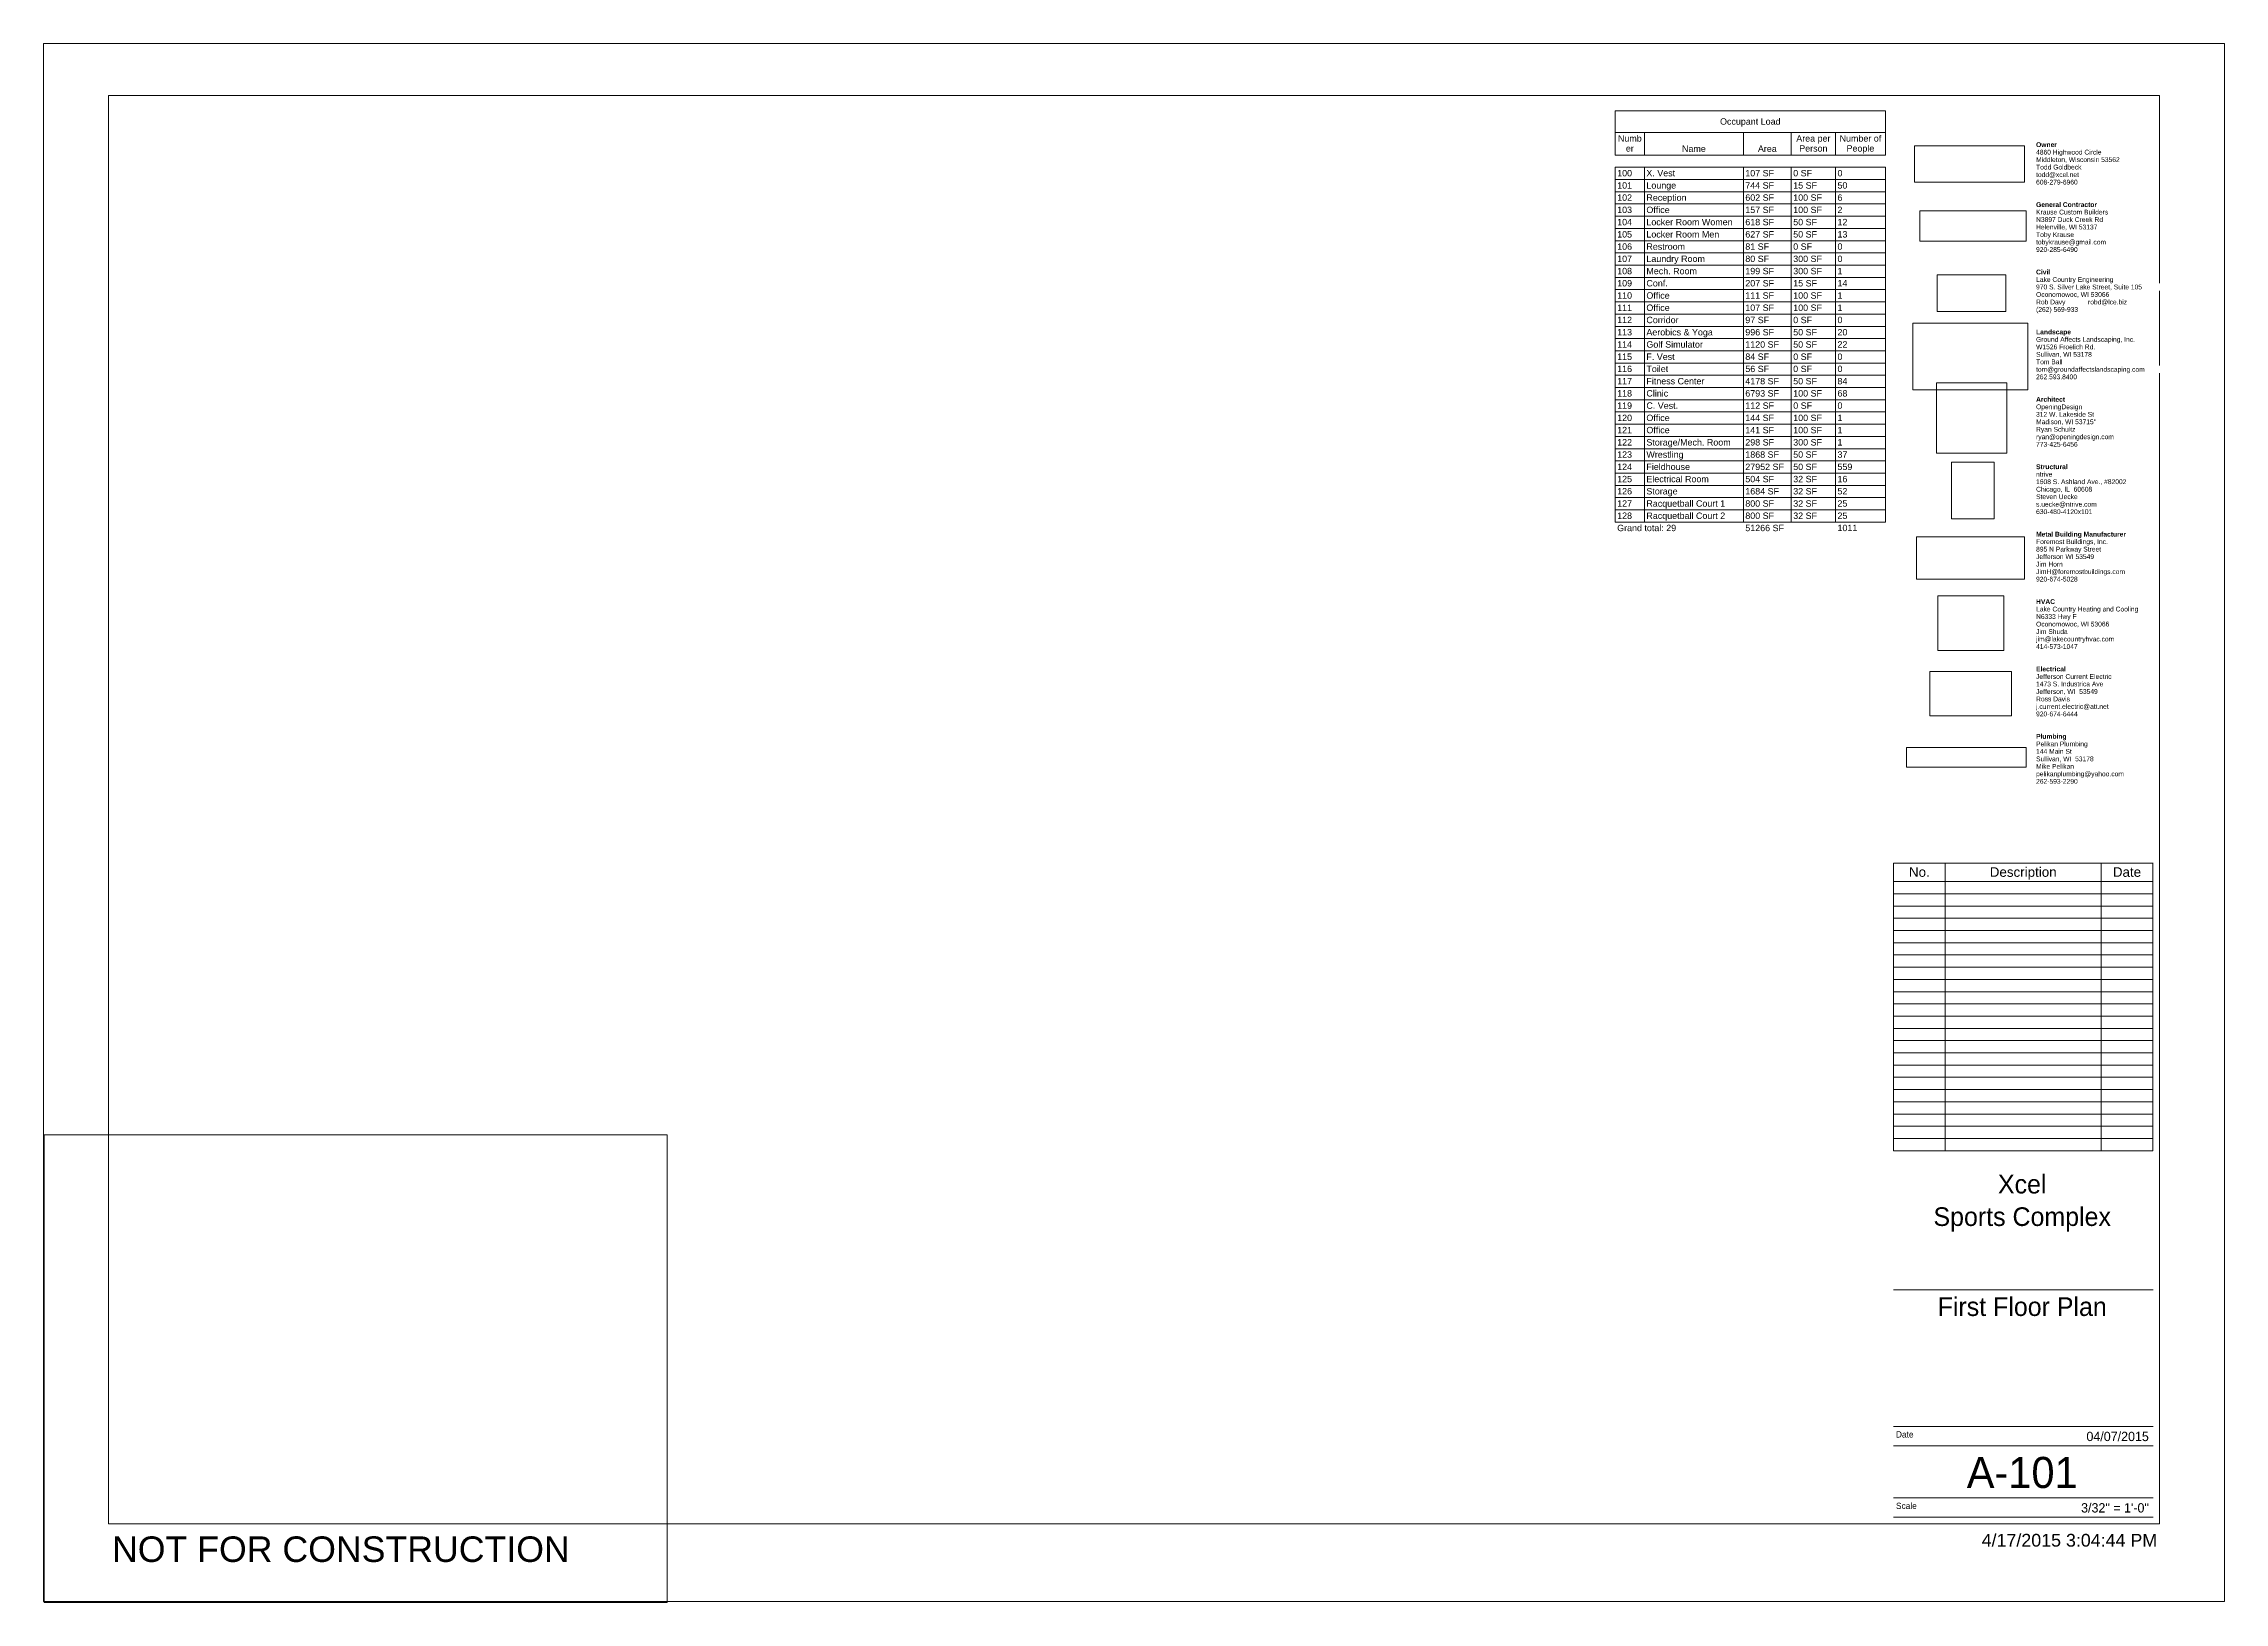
# Paper-space layout 'Layout1' of a CAD drawing. Header units: inches. Extents: x 0 to 42, y 0 to 30.
import ezdxf

# ---------------------------------------------------------------- set-up
doc = ezdxf.new("R2010")
doc.units = ezdxf.units.IN
doc.header["$MEASUREMENT"] = 0
for name, color, linetype, lineweight in [('A-DETL-THIN', 151, 'Continuous', 9), ('G-ANNO-SCHD', 231, 'Continuous', 9), ('G-ANNO-TTLB', 6, 'Continuous', 9), ('G-ANNO-TTLB-MEDM', 33, 'Continuous', 20), ('G-ANNO-TTLB-THIN', 151, 'Continuous', 9)]:
    doc.layers.add(name, color=color, linetype=linetype, lineweight=lineweight)
doc.styles.add('Arial_3', font='arial.ttf', dxfattribs={"height": 0.092206})
doc.styles.add('Arial_4', font='arial.ttf', dxfattribs={"height": 0.491766})
doc.styles.add('Arial_5', font='arial.ttf', dxfattribs={"height": 0.245883})
doc.styles.add('Arial_6', font='arial.ttf', dxfattribs={"height": 0.184412})
doc.styles.add('Arial_7', font='arial.ttf', dxfattribs={"height": 0.122942})
doc.styles.add('Century Gothic', font='GOTHIC.TTF', dxfattribs={"height": 0.119759})
doc.styles.add('Century Gothic_1', font='GOTHIC.TTF', dxfattribs={"height": 0.179639})
doc.styles.add('Century Gothic_2', font='GOTHIC.TTF', dxfattribs={"height": 0.598797})
doc.styles.add('Century Gothic_3', font='GOTHIC.TTF', dxfattribs={"height": 0.359278})
picture_1 = doc.add_image_def('image1.jpg', size_in_pixel=(477, 79))
picture_2 = doc.add_image_def('image2.png', size_in_pixel=(259, 141))
picture_3 = doc.add_image_def('image3.jpg', size_in_pixel=(150, 124))
picture_4 = doc.add_image_def('image4.jpg', size_in_pixel=(309, 122))
picture_5 = doc.add_image_def('image5.png', size_in_pixel=(302, 400))
picture_6 = doc.add_image_def('image6.jpg', size_in_pixel=(95, 51))
picture_7 = doc.add_image_def('image7.png', size_in_pixel=(388, 225))
picture_8 = doc.add_image_def('image8.jpg', size_in_pixel=(232, 76))
picture_9 = doc.add_image_def('image9.jpg', size_in_pixel=(900, 259))
picture_10 = doc.add_image_def('image10.jpg', size_in_pixel=(939, 939))

# ---------------------------------------------------------------- blocks, each defined once
blk = doc.blocks.new('E1 30 x 42 Horizontal - E1 30x42 Horizontal-11829-First Floor Plan')
at = {"layer": 'G-ANNO-TTLB-MEDM'}
for p, q in [((1.24, 29.014), (1.24, 1.514)), ((40.74, 29.014), (1.24, 29.014)), ((40.74, 29.014), (40.74, 1.514)), ((40.615, 14.233), (35.615, 14.233)), ((35.615, 6.02), (40.615, 6.02)), ((1.24, 1.514), (40.74, 1.514)), ((40.615, 1.639), (35.615, 1.639))]:
    blk.add_line(p, q, dxfattribs=at)
at = {"layer": 'G-ANNO-TTLB-THIN'}
for p, q in [((-0.01, 30.014), (41.99, 30.014)), ((-0.01, 0.014), (-0.01, 30.014)), ((41.99, 0.014), (41.99, 30.014)), ((35.615, 3.389), (40.615, 3.389)), ((35.615, 3.014), (40.615, 3.014)), ((35.615, 2.014), (40.615, 2.014)), ((-0.01, 0.014), (41.99, 0.014))]:
    blk.add_line(p, q, dxfattribs=at)
at = {"layer": 'G-ANNO-TTLB', "char_height": 0.09221, "attachment_point": 1, "line_spacing_factor": 0.938532, "style": 'Arial_3', "bg_fill": 3, "box_fill_scale": 1.25, "bg_fill_color": 0, "bg_fill_transparency": 0}
for s, insert, width in [('\\fArial|b1|i0|c0|p34|;Civil', (38.363, 25.662), 0.28768), ('\\fArial|b1|i0|c0|p34|;Structural', (38.363, 21.912), 0.64856), ('\\fArial|b1|i0|c0|p34|;HVAC', (38.363, 19.316), 0.41876), ('\\fArial|b1|i0|c0|p34|;Electrical', (38.363, 18.018), 0.61622)]:
    blk.add_mtext(s, dxfattribs=dict(at, insert=insert, width=width))
at = {"layer": 'G-ANNO-TTLB', "insert": (1.307, 1.27), "char_height": 0.49177, "width": 10.47, "attachment_point": 1, "line_spacing_factor": 0.938532, "style": 'Arial_4'}
blk.add_mtext('NOT FOR CONSTRUCTION', dxfattribs=at)
at = {"layer": 'G-ANNO-TTLB'}
image = blk.add_image(picture_8, insert=(36.024, 27.349), size_in_units=(2.118, 0.694), dxfattribs=at)
image.dxf.flags = 7
image = blk.add_image(picture_9, insert=(36.126, 26.208), size_in_units=(2.048, 0.589), dxfattribs=at)
image.dxf.flags = 7
image = blk.add_image(picture_6, insert=(36.46, 24.855), size_in_units=(1.319, 0.708), dxfattribs=at)
image.dxf.flags = 7
image = blk.add_image(picture_7, insert=(35.988, 23.347), size_in_units=(2.218, 1.286), dxfattribs=at)
image.dxf.flags = 7
image = blk.add_image(picture_10, insert=(36.444, 22.127), size_in_units=(1.358, 1.358), dxfattribs=at)
image.dxf.flags = 7
image = blk.add_image(picture_5, insert=(36.733, 20.862), size_in_units=(0.825, 1.093), dxfattribs=at)
image.dxf.flags = 7
image = blk.add_image(picture_4, insert=(36.062, 19.699), size_in_units=(2.078, 0.821), dxfattribs=at)
image.dxf.flags = 7
image = blk.add_image(picture_3, insert=(36.474, 18.329), size_in_units=(1.268, 1.049), dxfattribs=at)
image.dxf.flags = 7
image = blk.add_image(picture_2, insert=(36.315, 17.069), size_in_units=(1.574, 0.857), dxfattribs=at)
image.dxf.flags = 7
image = blk.add_image(picture_1, insert=(35.866, 16.08), size_in_units=(2.303, 0.381), dxfattribs=at)
image.dxf.flags = 7
at = {"layer": 'G-ANNO-TTLB', "attachment_point": 1, "bg_fill": 3, "box_fill_scale": 1.25, "bg_fill_color": 0, "bg_fill_transparency": 0}
for s, insert, char_height, width, line_spacing_factor, style in [('\\fArial|b1|i0|c0|p34|;Owner', (38.363, 28.114), 0.09221, 0.44259, 0.938532, 'Arial_3'), ('\\fArial|b1|i0|c0|p34|;General Contractor', (38.363, 26.96), 0.09221, 1.28521, 0.938532, 'Arial_3'), ('Lake Country Engineering', (38.363, 25.518), 0.09221, 1.74142, 0.938532, 'Arial_3'), ('\\fArial|b1|i0|c0|p34|;Landscape', (38.363, 24.508), 0.09221, 0.73708, 0.938532, 'Arial_3'), ('\\fArial|b1|i0|c0|p34|;Architect', (38.363, 23.21), 0.09221, 0.59069, 0.938532, 'Arial_3'), ('ntrive', (38.363, 21.768), 0.0922, 0.37109, 0.938532, 'Arial_3'), ('\\fArial|b1|i0|c0|p34|;Metal Building Manufacturer', (38.363, 20.614), 0.09221, 1.8793, 0.938532, 'Arial_3'), ('Lake Country Heating and Cooling', (38.363, 19.172), 0.09221, 2.30317, 0.938532, 'Arial_3'), ('Jefferson Current Electric', (38.363, 17.874), 0.09221, 1.71418, 0.938532, 'Arial_3'), ('\\fArial|b1|i0|c0|p34|;Plumbing', (38.363, 16.72), 0.09221, 0.62814, 0.938532, 'Arial_3'), ('Date', (35.665, 3.294), 0.1198, 0.4725, 0.984117, 'Century Gothic'), ('Scale', (35.665, 1.919), 0.1198, 0.5265, 0.984117, 'Century Gothic')]:
    blk.add_mtext(s, dxfattribs=dict(at, insert=insert, char_height=char_height, width=width, line_spacing_factor=line_spacing_factor, style=style))
at = {"layer": 'G-ANNO-TTLB', "char_height": 0.09221, "attachment_point": 1, "line_spacing_factor": 0.938532, "style": 'Arial_3', "bg_fill": 3, "box_fill_scale": 1.25, "bg_fill_color": 0, "bg_fill_transparency": 0}
for s, insert, width in [('4860 Highwood Circle', (38.363, 27.97), 1.47416), ('Krause Custom Builders', (38.363, 26.816), 1.63077), ('970 S. Silver Lake Street, Suite 105', (38.363, 25.374), 2.39509), ('Ground Affects Landscaping, Inc.', (38.363, 24.364), 2.24019), ('OpeningDesign', (38.363, 23.066), 1.03838), ('1608 S. Ashland Ave., #82002', (38.363, 21.624), 2.03762), ('Foremost Buildings, Inc.', (38.363, 20.47), 1.62396), ('N6333 Hwy F', (38.363, 19.028), 0.90901), ('1473 S. Industrica Ave', (38.363, 17.73), 1.52183), ('Pelikan Plumbing', (38.363, 16.576), 1.16605)]:
    blk.add_mtext(s, dxfattribs=dict(at, insert=insert, width=width))
for s, insert, width in [('Middleton, Wisconsin 53562', (38.363, 27.826), 1.89633), ('N3897 Duck Creek Rd', (38.363, 26.672), 1.51161), ('Oconomowoc, WI 53066', (38.363, 25.23), 1.65971), ('W1526 Froelich Rd.', (38.363, 24.22), 1.34309), ('312 W. Lakeside St', (38.363, 22.922), 1.31926), ('Chicago, IL  60608', (38.363, 21.48), 1.26649), ('895 N Parkway Street', (38.363, 20.326), 1.46565), ('Oconomowoc, WI 53066', (38.363, 18.883), 1.65971), ('Jefferson, WI  53549', (38.363, 17.585), 1.40778), ('144 Main St', (38.363, 16.432), 0.80347)]:
    blk.add_mtext(s, dxfattribs=dict(at, insert=insert, width=width))
at = {"layer": 'G-ANNO-TTLB', "attachment_point": 1, "line_spacing_factor": 0.938532, "style": 'Arial_3', "bg_fill": 3, "box_fill_scale": 1.25, "bg_fill_color": 0, "bg_fill_transparency": 0}
for s, insert, char_height, width in [('Todd Goldbeck', (38.363, 27.682), 0.09221, 1.02306), ('Helenville, WI 53137', (38.363, 26.528), 0.09221, 1.39416), ('Rob Davy', (38.363, 25.085), 0.0922, 0.66048), ('robd@lce.biz', (39.363, 25.085), 0.09221, 0.88178), ('Sullivan, WI 53178', (38.363, 24.076), 0.09221, 1.26819), ('Madison, WI 53715"', (38.363, 22.778), 0.09221, 1.36181), ('Steven Uecke', (38.363, 21.335), 0.09221, 0.94135), ('Jefferson WI 53549', (38.363, 20.182), 0.09221, 1.32266), ('Jim Shuda', (38.363, 18.739), 0.0922, 0.71325), ('Ross Davis', (38.363, 17.441), 0.0922, 0.76772), ('Sullivan, WI  53178', (38.363, 16.287), 0.09221, 1.31075)]:
    blk.add_mtext(s, dxfattribs=dict(at, insert=insert, char_height=char_height, width=width))
for s, insert, char_height, width in [('todd@xcel.net', (38.363, 27.537), 0.09221, 0.96859), ('Toby Krause', (38.363, 26.383), 0.09221, 0.85284), ('(262) 569-933', (38.363, 24.941), 0.09221, 0.94646), ('Tom Ball', (38.363, 23.932), 0.0922, 0.59579), ('Ryan Schultz', (38.363, 22.633), 0.09221, 0.88518), ('s.uecke@ntrive.com', (38.363, 21.191), 0.09221, 1.37543), ('Jim Horn', (38.363, 20.037), 0.0922, 0.60601), ('jim@lakecountryhvac.com', (38.363, 18.595), 0.09221, 1.76695), ('j.current.electric@att.net', (38.363, 17.297), 0.09221, 1.64609), ('Mike Pelikan', (38.363, 16.143), 0.09221, 0.85624)]:
    blk.add_mtext(s, dxfattribs=dict(at, insert=insert, char_height=char_height, width=width))
at = {"layer": 'G-ANNO-TTLB', "char_height": 0.09221, "attachment_point": 1, "line_spacing_factor": 0.938532, "style": 'Arial_3', "bg_fill": 3, "box_fill_scale": 1.25, "bg_fill_color": 0, "bg_fill_transparency": 0}
for s, insert, width in [('608-279-6960', (38.363, 27.393), 0.93625), ('tobykrause@gmail.com', (38.363, 26.239), 1.57971), ('tom@groundaffectslandscaping.com', (38.363, 23.787), 2.45808), ('ryan@openingdesign.com', (38.363, 22.489), 1.75163), ('630-480-4120x101', (38.363, 21.047), 1.26308), ('JimH@foremostbuildings.com', (38.363, 19.893), 2.01378), ('414-573-1047', (38.363, 18.451), 0.93625), ('920-674-6444', (38.363, 17.153), 0.93625), ('pelikanplumbing@yahoo.com', (38.363, 15.999), 1.97804)]:
    blk.add_mtext(s, dxfattribs=dict(at, insert=insert, width=width))
for s, insert, width in [('920-285-6490', (38.363, 26.095), 0.93625), ('262.593.8400', (38.363, 23.643), 0.91923), ('773-425-6456', (38.363, 22.345), 0.93625), ('920-674-5028', (38.363, 19.749), 0.93625), ('262-593-2290', (38.363, 15.855), 0.93625)]:
    blk.add_mtext(s, dxfattribs=dict(at, insert=insert, width=width))

psp = doc.layouts.get("Layout1")

# ---------------------------------------------------------------- viewports
at = {"layer": '0'}
psp.add_viewport(center=(6, 4.5), size=(12, 9), view_center_point=(6, 4.5), view_height=12, dxfattribs=at)

# ---------------------------------------------------------------- next in the draw order: block references
at = {"layer": 'G-ANNO-TTLB'}
psp.add_blockref('E1 30 x 42 Horizontal - E1 30x42 Horizontal-11829-First Floor Plan', (0, 0), dxfattribs=at)

# ---------------------------------------------------------------- next in the draw order: linework, layer by layer
at = {"layer": 'A-DETL-THIN'}
for p, q in [((30.258, 28.718), (30.258, 28.302)), ((35.46, 28.718), (30.258, 28.718)), ((35.46, 28.302), (35.46, 28.718)), ((30.258, 28.302), (30.258, 27.868)), ((30.258, 28.302), (35.46, 28.302)), ((30.82, 28.302), (30.82, 27.868)), ((32.725, 28.302), (32.725, 27.868)), ((33.649, 28.302), (33.649, 27.868)), ((34.5, 28.302), (34.5, 27.868)), ((35.46, 28.302), (35.46, 27.868)), ((30.82, 27.868), (30.258, 27.868)), ((32.725, 27.868), (30.82, 27.868)), ((33.649, 27.868), (32.725, 27.868)), ((34.5, 27.868), (33.649, 27.868)), ((35.46, 27.868), (34.5, 27.868)), ((30.82, 27.632), (30.258, 27.632)), ((30.258, 27.632), (30.258, 27.397)), ((30.82, 27.397), (30.258, 27.397)), ((30.258, 27.397), (30.258, 27.161)), ((32.725, 27.632), (30.82, 27.632)), ((30.82, 27.632), (30.82, 27.397)), ((32.725, 27.397), (30.82, 27.397)), ((30.82, 27.397), (30.82, 27.161)), ((33.649, 27.632), (32.725, 27.632)), ((32.725, 27.632), (32.725, 27.397)), ((33.649, 27.397), (32.725, 27.397)), ((32.725, 27.397), (32.725, 27.161)), ((34.5, 27.632), (33.649, 27.632)), ((33.649, 27.632), (33.649, 27.397)), ((34.5, 27.397), (33.649, 27.397)), ((33.649, 27.397), (33.649, 27.161)), ((35.46, 27.632), (34.5, 27.632)), ((34.5, 27.632), (34.5, 27.397)), ((35.46, 27.397), (34.5, 27.397)), ((34.5, 27.397), (34.5, 27.161)), ((35.46, 27.632), (35.46, 27.397)), ((35.46, 27.397), (35.46, 27.161)), ((30.82, 27.161), (30.258, 27.161)), ((30.258, 27.161), (30.258, 26.926)), ((30.82, 26.926), (30.258, 26.926)), ((30.258, 26.926), (30.258, 26.69)), ((32.725, 27.161), (30.82, 27.161)), ((30.82, 27.161), (30.82, 26.926)), ((32.725, 26.926), (30.82, 26.926)), ((30.82, 26.926), (30.82, 26.69)), ((33.649, 27.161), (32.725, 27.161)), ((32.725, 27.161), (32.725, 26.926)), ((33.649, 26.926), (32.725, 26.926)), ((32.725, 26.926), (32.725, 26.69)), ((34.5, 27.161), (33.649, 27.161)), ((33.649, 27.161), (33.649, 26.926)), ((34.5, 26.926), (33.649, 26.926)), ((33.649, 26.926), (33.649, 26.69)), ((35.46, 27.161), (34.5, 27.161)), ((34.5, 27.161), (34.5, 26.926)), ((35.46, 26.926), (34.5, 26.926)), ((34.5, 26.926), (34.5, 26.69)), ((35.46, 27.161), (35.46, 26.926)), ((35.46, 26.926), (35.46, 26.69)), ((30.82, 26.69), (30.258, 26.69)), ((30.258, 26.69), (30.258, 26.455)), ((32.725, 26.69), (30.82, 26.69)), ((30.82, 26.69), (30.82, 26.455)), ((33.649, 26.69), (32.725, 26.69)), ((32.725, 26.69), (32.725, 26.455)), ((34.5, 26.69), (33.649, 26.69)), ((33.649, 26.69), (33.649, 26.455)), ((35.46, 26.69), (34.5, 26.69)), ((34.5, 26.69), (34.5, 26.455)), ((35.46, 26.69), (35.46, 26.455)), ((30.82, 26.455), (30.258, 26.455)), ((30.258, 26.455), (30.258, 26.219)), ((30.82, 26.219), (30.258, 26.219)), ((30.258, 26.219), (30.258, 25.983)), ((32.725, 26.455), (30.82, 26.455)), ((30.82, 26.455), (30.82, 26.219)), ((32.725, 26.219), (30.82, 26.219)), ((30.82, 26.219), (30.82, 25.983)), ((33.649, 26.455), (32.725, 26.455)), ((32.725, 26.455), (32.725, 26.219)), ((33.649, 26.219), (32.725, 26.219)), ((32.725, 26.219), (32.725, 25.983)), ((34.5, 26.455), (33.649, 26.455)), ((33.649, 26.455), (33.649, 26.219)), ((34.5, 26.219), (33.649, 26.219)), ((33.649, 26.219), (33.649, 25.983)), ((35.46, 26.455), (34.5, 26.455)), ((34.5, 26.455), (34.5, 26.219)), ((35.46, 26.219), (34.5, 26.219)), ((34.5, 26.219), (34.5, 25.983)), ((35.46, 26.455), (35.46, 26.219)), ((35.46, 26.219), (35.46, 25.983)), ((30.82, 25.983), (30.258, 25.983)), ((30.258, 25.983), (30.258, 25.748)), ((30.82, 25.748), (30.258, 25.748)), ((30.258, 25.748), (30.258, 25.512)), ((32.725, 25.983), (30.82, 25.983)), ((30.82, 25.983), (30.82, 25.748)), ((32.725, 25.748), (30.82, 25.748)), ((30.82, 25.748), (30.82, 25.512)), ((33.649, 25.983), (32.725, 25.983)), ((32.725, 25.983), (32.725, 25.748)), ((33.649, 25.748), (32.725, 25.748)), ((32.725, 25.748), (32.725, 25.512)), ((34.5, 25.983), (33.649, 25.983)), ((33.649, 25.983), (33.649, 25.748)), ((34.5, 25.748), (33.649, 25.748)), ((33.649, 25.748), (33.649, 25.512)), ((35.46, 25.983), (34.5, 25.983)), ((34.5, 25.983), (34.5, 25.748)), ((35.46, 25.748), (34.5, 25.748)), ((34.5, 25.748), (34.5, 25.512)), ((35.46, 25.983), (35.46, 25.748)), ((35.46, 25.748), (35.46, 25.512)), ((30.82, 25.512), (30.258, 25.512)), ((30.258, 25.512), (30.258, 25.277)), ((30.82, 25.277), (30.258, 25.277)), ((30.258, 25.277), (30.258, 25.041)), ((32.725, 25.512), (30.82, 25.512)), ((30.82, 25.512), (30.82, 25.277)), ((32.725, 25.277), (30.82, 25.277)), ((30.82, 25.277), (30.82, 25.041)), ((33.649, 25.512), (32.725, 25.512)), ((32.725, 25.512), (32.725, 25.277)), ((33.649, 25.277), (32.725, 25.277)), ((32.725, 25.277), (32.725, 25.041)), ((34.5, 25.512), (33.649, 25.512)), ((33.649, 25.512), (33.649, 25.277)), ((34.5, 25.277), (33.649, 25.277)), ((33.649, 25.277), (33.649, 25.041)), ((35.46, 25.512), (34.5, 25.512)), ((34.5, 25.512), (34.5, 25.277)), ((35.46, 25.277), (34.5, 25.277)), ((34.5, 25.277), (34.5, 25.041)), ((35.46, 25.512), (35.46, 25.277)), ((35.46, 25.277), (35.46, 25.041)), ((30.82, 25.041), (30.258, 25.041)), ((30.258, 25.041), (30.258, 24.806)), ((30.82, 24.806), (30.258, 24.806)), ((30.258, 24.806), (30.258, 24.57)), ((32.725, 25.041), (30.82, 25.041)), ((30.82, 25.041), (30.82, 24.806)), ((32.725, 24.806), (30.82, 24.806)), ((30.82, 24.806), (30.82, 24.57)), ((33.649, 25.041), (32.725, 25.041)), ((32.725, 25.041), (32.725, 24.806)), ((33.649, 24.806), (32.725, 24.806)), ((32.725, 24.806), (32.725, 24.57)), ((34.5, 25.041), (33.649, 25.041)), ((33.649, 25.041), (33.649, 24.806)), ((34.5, 24.806), (33.649, 24.806)), ((33.649, 24.806), (33.649, 24.57)), ((35.46, 25.041), (34.5, 25.041)), ((34.5, 25.041), (34.5, 24.806)), ((35.46, 24.806), (34.5, 24.806)), ((34.5, 24.806), (34.5, 24.57)), ((35.46, 25.041), (35.46, 24.806)), ((35.46, 24.806), (35.46, 24.57)), ((30.82, 24.57), (30.258, 24.57)), ((30.258, 24.57), (30.258, 24.334)), ((32.725, 24.57), (30.82, 24.57)), ((30.82, 24.57), (30.82, 24.334)), ((33.649, 24.57), (32.725, 24.57)), ((32.725, 24.57), (32.725, 24.334)), ((34.5, 24.57), (33.649, 24.57)), ((33.649, 24.57), (33.649, 24.334)), ((35.46, 24.57), (34.5, 24.57)), ((34.5, 24.57), (34.5, 24.334)), ((35.46, 24.57), (35.46, 24.334)), ((30.82, 24.334), (30.258, 24.334)), ((30.258, 24.334), (30.258, 24.099)), ((30.82, 24.099), (30.258, 24.099)), ((30.258, 24.099), (30.258, 23.863)), ((32.725, 24.334), (30.82, 24.334)), ((30.82, 24.334), (30.82, 24.099)), ((32.725, 24.099), (30.82, 24.099)), ((30.82, 24.099), (30.82, 23.863)), ((33.649, 24.334), (32.725, 24.334)), ((32.725, 24.334), (32.725, 24.099)), ((33.649, 24.099), (32.725, 24.099)), ((32.725, 24.099), (32.725, 23.863)), ((34.5, 24.334), (33.649, 24.334)), ((33.649, 24.334), (33.649, 24.099)), ((34.5, 24.099), (33.649, 24.099)), ((33.649, 24.099), (33.649, 23.863)), ((35.46, 24.334), (34.5, 24.334)), ((34.5, 24.334), (34.5, 24.099)), ((35.46, 24.099), (34.5, 24.099)), ((34.5, 24.099), (34.5, 23.863)), ((35.46, 24.334), (35.46, 24.099)), ((35.46, 24.099), (35.46, 23.863)), ((30.82, 23.863), (30.258, 23.863)), ((30.258, 23.863), (30.258, 23.628)), ((30.82, 23.628), (30.258, 23.628)), ((30.258, 23.628), (30.258, 23.392)), ((32.725, 23.863), (30.82, 23.863)), ((30.82, 23.863), (30.82, 23.628)), ((32.725, 23.628), (30.82, 23.628)), ((30.82, 23.628), (30.82, 23.392)), ((33.649, 23.863), (32.725, 23.863)), ((32.725, 23.863), (32.725, 23.628)), ((33.649, 23.628), (32.725, 23.628)), ((32.725, 23.628), (32.725, 23.392)), ((34.5, 23.863), (33.649, 23.863)), ((33.649, 23.863), (33.649, 23.628)), ((34.5, 23.628), (33.649, 23.628)), ((33.649, 23.628), (33.649, 23.392)), ((35.46, 23.863), (34.5, 23.863)), ((34.5, 23.863), (34.5, 23.628)), ((35.46, 23.628), (34.5, 23.628)), ((34.5, 23.628), (34.5, 23.392)), ((35.46, 23.863), (35.46, 23.628)), ((35.46, 23.628), (35.46, 23.392)), ((30.82, 23.392), (30.258, 23.392)), ((30.258, 23.392), (30.258, 23.157)), ((30.82, 23.157), (30.258, 23.157)), ((30.258, 23.157), (30.258, 22.921)), ((32.725, 23.392), (30.82, 23.392)), ((30.82, 23.392), (30.82, 23.157)), ((32.725, 23.157), (30.82, 23.157)), ((30.82, 23.157), (30.82, 22.921)), ((33.649, 23.392), (32.725, 23.392)), ((32.725, 23.392), (32.725, 23.157)), ((33.649, 23.157), (32.725, 23.157)), ((32.725, 23.157), (32.725, 22.921)), ((34.5, 23.392), (33.649, 23.392)), ((33.649, 23.392), (33.649, 23.157)), ((34.5, 23.157), (33.649, 23.157)), ((33.649, 23.157), (33.649, 22.921)), ((35.46, 23.392), (34.5, 23.392)), ((34.5, 23.392), (34.5, 23.157)), ((35.46, 23.157), (34.5, 23.157)), ((34.5, 23.157), (34.5, 22.921)), ((35.46, 23.392), (35.46, 23.157)), ((35.46, 23.157), (35.46, 22.921)), ((30.82, 22.921), (30.258, 22.921)), ((30.258, 22.921), (30.258, 22.685)), ((30.82, 22.685), (30.258, 22.685)), ((30.258, 22.685), (30.258, 22.45)), ((32.725, 22.921), (30.82, 22.921)), ((30.82, 22.921), (30.82, 22.685)), ((32.725, 22.685), (30.82, 22.685)), ((30.82, 22.685), (30.82, 22.45)), ((33.649, 22.921), (32.725, 22.921)), ((32.725, 22.921), (32.725, 22.685)), ((33.649, 22.685), (32.725, 22.685)), ((32.725, 22.685), (32.725, 22.45)), ((34.5, 22.921), (33.649, 22.921)), ((33.649, 22.921), (33.649, 22.685)), ((34.5, 22.685), (33.649, 22.685)), ((33.649, 22.685), (33.649, 22.45)), ((35.46, 22.921), (34.5, 22.921)), ((34.5, 22.921), (34.5, 22.685)), ((35.46, 22.685), (34.5, 22.685)), ((34.5, 22.685), (34.5, 22.45)), ((35.46, 22.921), (35.46, 22.685)), ((35.46, 22.685), (35.46, 22.45)), ((30.82, 22.45), (30.258, 22.45)), ((30.258, 22.45), (30.258, 22.214)), ((32.725, 22.45), (30.82, 22.45)), ((30.82, 22.45), (30.82, 22.214)), ((33.649, 22.45), (32.725, 22.45)), ((32.725, 22.45), (32.725, 22.214)), ((34.5, 22.45), (33.649, 22.45)), ((33.649, 22.45), (33.649, 22.214)), ((35.46, 22.45), (34.5, 22.45)), ((34.5, 22.45), (34.5, 22.214)), ((35.46, 22.45), (35.46, 22.214)), ((30.82, 22.214), (30.258, 22.214)), ((30.258, 22.214), (30.258, 21.979)), ((30.82, 21.979), (30.258, 21.979)), ((30.258, 21.979), (30.258, 21.743)), ((32.725, 22.214), (30.82, 22.214)), ((30.82, 22.214), (30.82, 21.979)), ((32.725, 21.979), (30.82, 21.979)), ((30.82, 21.979), (30.82, 21.743)), ((33.649, 22.214), (32.725, 22.214)), ((32.725, 22.214), (32.725, 21.979)), ((33.649, 21.979), (32.725, 21.979)), ((32.725, 21.979), (32.725, 21.743)), ((34.5, 22.214), (33.649, 22.214)), ((33.649, 22.214), (33.649, 21.979)), ((34.5, 21.979), (33.649, 21.979)), ((33.649, 21.979), (33.649, 21.743)), ((35.46, 22.214), (34.5, 22.214)), ((34.5, 22.214), (34.5, 21.979)), ((35.46, 21.979), (34.5, 21.979)), ((34.5, 21.979), (34.5, 21.743)), ((35.46, 22.214), (35.46, 21.979)), ((35.46, 21.979), (35.46, 21.743)), ((30.82, 21.743), (30.258, 21.743)), ((30.258, 21.743), (30.258, 21.507)), ((30.82, 21.507), (30.258, 21.507)), ((30.258, 21.507), (30.258, 21.272)), ((32.725, 21.743), (30.82, 21.743)), ((30.82, 21.743), (30.82, 21.507)), ((32.725, 21.507), (30.82, 21.507)), ((30.82, 21.507), (30.82, 21.272)), ((33.649, 21.743), (32.725, 21.743)), ((32.725, 21.743), (32.725, 21.507)), ((33.649, 21.507), (32.725, 21.507)), ((32.725, 21.507), (32.725, 21.272)), ((34.5, 21.743), (33.649, 21.743)), ((33.649, 21.743), (33.649, 21.507)), ((34.5, 21.507), (33.649, 21.507)), ((33.649, 21.507), (33.649, 21.272)), ((35.46, 21.743), (34.5, 21.743)), ((34.5, 21.743), (34.5, 21.507)), ((35.46, 21.507), (34.5, 21.507)), ((34.5, 21.507), (34.5, 21.272)), ((35.46, 21.743), (35.46, 21.507)), ((35.46, 21.507), (35.46, 21.272)), ((30.82, 21.272), (30.258, 21.272)), ((30.258, 21.272), (30.258, 21.036)), ((30.82, 21.036), (30.258, 21.036)), ((30.258, 21.036), (30.258, 20.801)), ((32.725, 21.272), (30.82, 21.272)), ((30.82, 21.272), (30.82, 21.036)), ((32.725, 21.036), (30.82, 21.036)), ((30.82, 21.036), (30.82, 20.801)), ((33.649, 21.272), (32.725, 21.272)), ((32.725, 21.272), (32.725, 21.036)), ((33.649, 21.036), (32.725, 21.036)), ((32.725, 21.036), (32.725, 20.801)), ((34.5, 21.272), (33.649, 21.272)), ((33.649, 21.272), (33.649, 21.036)), ((34.5, 21.036), (33.649, 21.036)), ((33.649, 21.036), (33.649, 20.801)), ((35.46, 21.272), (34.5, 21.272)), ((34.5, 21.272), (34.5, 21.036)), ((35.46, 21.036), (34.5, 21.036)), ((34.5, 21.036), (34.5, 20.801)), ((35.46, 21.272), (35.46, 21.036)), ((35.46, 21.036), (35.46, 20.801)), ((30.82, 20.801), (30.258, 20.801)), ((32.725, 20.801), (30.82, 20.801)), ((33.649, 20.801), (32.725, 20.801)), ((34.5, 20.801), (33.649, 20.801)), ((35.46, 20.801), (34.5, 20.801)), ((36.615, 14.233), (35.615, 14.233)), ((35.615, 14.233), (35.615, 13.879)), ((40.614, 13.879), (35.615, 13.879)), ((35.615, 13.879), (35.615, 8.697)), ((39.615, 14.233), (36.615, 14.233)), ((36.615, 14.233), (36.615, 13.879)), ((36.615, 13.879), (36.615, 8.697)), ((40.614, 14.233), (39.615, 14.233)), ((39.615, 14.233), (39.615, 13.879)), ((39.615, 13.879), (39.615, 8.697)), ((40.614, 14.233), (40.614, 13.879)), ((40.614, 13.879), (40.614, 8.697)), ((40.614, 13.644), (35.615, 13.644)), ((40.614, 13.408), (35.615, 13.408)), ((40.614, 13.173), (35.615, 13.173)), ((40.614, 12.937), (35.615, 12.937)), ((40.614, 12.702), (35.615, 12.702)), ((40.614, 12.466), (35.615, 12.466)), ((40.614, 12.23), (35.615, 12.23)), ((40.614, 11.995), (35.615, 11.995)), ((40.614, 11.759), (35.615, 11.759)), ((40.614, 11.524), (35.615, 11.524)), ((40.614, 11.288), (35.615, 11.288)), ((40.614, 11.052), (35.615, 11.052)), ((40.614, 10.817), (35.615, 10.817)), ((40.614, 10.581), (35.615, 10.581)), ((40.614, 10.346), (35.615, 10.346)), ((40.614, 10.11), (35.615, 10.11)), ((40.614, 9.875), (35.615, 9.875)), ((40.614, 9.639), (35.615, 9.639)), ((40.614, 9.403), (35.615, 9.403)), ((40.614, 9.168), (35.615, 9.168)), ((40.614, 8.932), (35.615, 8.932)), ((40.614, 8.697), (35.615, 8.697))]:
    psp.add_line(p, q, dxfattribs=at)

# ---------------------------------------------------------------- next in the draw order: texts
at = {"layer": 'G-ANNO-SCHD', "line_spacing_factor": 0.938532}
for s, insert, char_height, width, attachment_point, style in [('Occupant Load', (32.859, 28.576), 0.12294, 1.389, 2, 'Arial_7'), ('Numb\\Per', (30.539, 28.25), 0.1229, 0.5445, 2, 'Arial_7'), ('Area per\\PPerson', (34.074, 28.25), 0.1229, 0.7845, 2, 'Arial_7'), ('Number of\\PPeople', (34.98, 28.25), 0.1229, 0.954, 2, 'Arial_7'), ('Name', (31.773, 28.052), 0.1229, 0.5445, 2, 'Arial_7'), ('Area', (33.187, 28.052), 0.1229, 0.432, 2, 'Arial_7'), ('100', (30.295, 27.581), 0.1229, 0.342, 1, 'Arial_7'), ('101', (30.295, 27.345), 0.1229, 0.342, 1, 'Arial_7'), ('X. Vest', (30.858, 27.581), 0.1229, 0.66, 1, 'Arial_7'), ('Lounge', (30.858, 27.345), 0.1229, 0.684, 1, 'Arial_7'), ('744 SF', (32.763, 27.345), 0.1229, 0.66, 1, 'Arial_7'), ('107 SF', (32.763, 27.581), 0.1229, 0.66, 1, 'Arial_7'), ('0 SF', (33.686, 27.581), 0.1229, 0.432, 1, 'Arial_7'), ('15 SF', (33.686, 27.345), 0.1229, 0.546, 1, 'Arial_7'), ('0', (34.538, 27.581), 0.123, 0.114, 1, 'Arial_7'), ('50', (34.538, 27.345), 0.1229, 0.228, 1, 'Arial_7'), ('102', (30.295, 27.11), 0.1229, 0.342, 1, 'Arial_7'), ('Office', (30.858, 26.874), 0.1229, 0.534, 1, 'Arial_7'), ('Reception', (30.858, 27.11), 0.1229, 0.921, 1, 'Arial_7'), ('602 SF', (32.763, 27.11), 0.1229, 0.66, 1, 'Arial_7'), ('100 SF', (33.686, 27.11), 0.1229, 0.66, 1, 'Arial_7'), ('6', (34.538, 27.11), 0.123, 0.114, 1, 'Arial_7'), ('103', (30.295, 26.874), 0.1229, 0.342, 1, 'Arial_7'), ('104', (30.295, 26.639), 0.1229, 0.342, 1, 'Arial_7'), ('Locker Room Women', (30.858, 26.639), 0.12294, 1.9755, 1, 'Arial_7'), ('618 SF', (32.763, 26.639), 0.1229, 0.66, 1, 'Arial_7'), ('157 SF', (32.763, 26.874), 0.1229, 0.66, 1, 'Arial_7'), ('50 SF', (33.686, 26.639), 0.1229, 0.546, 1, 'Arial_7'), ('100 SF', (33.686, 26.874), 0.1229, 0.66, 1, 'Arial_7'), ('2', (34.538, 26.874), 0.123, 0.114, 1, 'Arial_7'), ('12', (34.538, 26.639), 0.1229, 0.228, 1, 'Arial_7'), ('105', (30.295, 26.403), 0.1229, 0.342, 1, 'Arial_7'), ('106', (30.295, 26.167), 0.1229, 0.342, 1, 'Arial_7'), ('Locker Room Men', (30.858, 26.403), 0.12294, 1.6695, 1, 'Arial_7'), ('Restroom', (30.858, 26.167), 0.1229, 0.885, 1, 'Arial_7'), ('81 SF', (32.763, 26.167), 0.1229, 0.546, 1, 'Arial_7'), ('627 SF', (32.763, 26.403), 0.1229, 0.66, 1, 'Arial_7'), ('50 SF', (33.686, 26.403), 0.1229, 0.546, 1, 'Arial_7'), ('0 SF', (33.686, 26.167), 0.1229, 0.432, 1, 'Arial_7'), ('0', (34.538, 26.167), 0.123, 0.114, 1, 'Arial_7'), ('13', (34.538, 26.403), 0.1229, 0.228, 1, 'Arial_7'), ('107', (30.295, 25.932), 0.1229, 0.342, 1, 'Arial_7'), ('108', (30.295, 25.696), 0.1229, 0.342, 1, 'Arial_7'), ('Laundry Room', (30.858, 25.932), 0.12294, 1.3365, 1, 'Arial_7'), ('Mech. Room', (30.858, 25.696), 0.1229, 1.158, 1, 'Arial_7'), ('80 SF', (32.763, 25.932), 0.1229, 0.546, 1, 'Arial_7'), ('199 SF', (32.763, 25.696), 0.1229, 0.66, 1, 'Arial_7'), ('300 SF', (33.686, 25.932), 0.1229, 0.66, 1, 'Arial_7'), ('300 SF', (33.686, 25.696), 0.1229, 0.66, 1, 'Arial_7'), ('0', (34.538, 25.932), 0.123, 0.114, 1, 'Arial_7'), ('1', (34.538, 25.696), 0.123, 0.114, 1, 'Arial_7'), ('109', (30.295, 25.461), 0.1229, 0.342, 1, 'Arial_7'), ('110', (30.295, 25.225), 0.1229, 0.342, 1, 'Arial_7'), ('Conf.', (30.858, 25.461), 0.1229, 0.489, 1, 'Arial_7'), ('Office', (30.858, 25.225), 0.1229, 0.534, 1, 'Arial_7'), ('207 SF', (32.763, 25.461), 0.1229, 0.66, 1, 'Arial_7'), ('111 SF', (32.763, 25.225), 0.1229, 0.66, 1, 'Arial_7'), ('15 SF', (33.686, 25.461), 0.1229, 0.546, 1, 'Arial_7'), ('100 SF', (33.686, 25.225), 0.1229, 0.66, 1, 'Arial_7'), ('14', (34.538, 25.461), 0.1229, 0.228, 1, 'Arial_7'), ('1', (34.538, 25.225), 0.123, 0.114, 1, 'Arial_7'), ('111', (30.295, 24.99), 0.1229, 0.342, 1, 'Arial_7'), ('Office', (30.858, 24.99), 0.1229, 0.534, 1, 'Arial_7'), ('107 SF', (32.763, 24.99), 0.1229, 0.66, 1, 'Arial_7'), ('100 SF', (33.686, 24.99), 0.1229, 0.66, 1, 'Arial_7'), ('1', (34.538, 24.99), 0.123, 0.114, 1, 'Arial_7'), ('112', (30.295, 24.754), 0.1229, 0.342, 1, 'Arial_7'), ('113', (30.295, 24.518), 0.1229, 0.342, 1, 'Arial_7'), ('Aerobics & Yoga', (30.858, 24.518), 0.12294, 1.521, 1, 'Arial_7'), ('Corridor', (30.858, 24.754), 0.1229, 0.7365, 1, 'Arial_7'), ('97 SF', (32.763, 24.754), 0.1229, 0.546, 1, 'Arial_7'), ('996 SF', (32.763, 24.518), 0.1229, 0.66, 1, 'Arial_7'), ('0 SF', (33.686, 24.754), 0.1229, 0.432, 1, 'Arial_7'), ('50 SF', (33.686, 24.518), 0.1229, 0.546, 1, 'Arial_7'), ('0', (34.538, 24.754), 0.123, 0.114, 1, 'Arial_7'), ('20', (34.538, 24.518), 0.1229, 0.228, 1, 'Arial_7'), ('114', (30.295, 24.283), 0.1229, 0.342, 1, 'Arial_7'), ('115', (30.295, 24.047), 0.1229, 0.342, 1, 'Arial_7'), ('Golf Simulator', (30.858, 24.283), 0.12294, 1.2945, 1, 'Arial_7'), ('F. Vest', (30.858, 24.047), 0.1229, 0.648, 1, 'Arial_7'), ('84 SF', (32.763, 24.047), 0.1229, 0.546, 1, 'Arial_7'), ('1120 SF', (32.763, 24.283), 0.1229, 0.774, 1, 'Arial_7'), ('50 SF', (33.686, 24.283), 0.1229, 0.546, 1, 'Arial_7'), ('0 SF', (33.686, 24.047), 0.1229, 0.432, 1, 'Arial_7'), ('0', (34.538, 24.047), 0.123, 0.114, 1, 'Arial_7'), ('22', (34.538, 24.283), 0.1229, 0.228, 1, 'Arial_7'), ('116', (30.295, 23.812), 0.1229, 0.342, 1, 'Arial_7'), ('117', (30.295, 23.576), 0.1229, 0.342, 1, 'Arial_7'), ('Toilet', (30.858, 23.812), 0.1229, 0.4995, 1, 'Arial_7'), ('Fitness Center', (30.858, 23.576), 0.12294, 1.329, 1, 'Arial_7'), ('4178 SF', (32.763, 23.576), 0.1229, 0.774, 1, 'Arial_7'), ('56 SF', (32.763, 23.812), 0.1229, 0.546, 1, 'Arial_7'), ('0 SF', (33.686, 23.812), 0.1229, 0.432, 1, 'Arial_7'), ('50 SF', (33.686, 23.576), 0.1229, 0.546, 1, 'Arial_7'), ('0', (34.538, 23.812), 0.123, 0.114, 1, 'Arial_7'), ('84', (34.538, 23.576), 0.1229, 0.228, 1, 'Arial_7'), ('118', (30.295, 23.341), 0.1229, 0.342, 1, 'Arial_7'), ('119', (30.295, 23.105), 0.1229, 0.342, 1, 'Arial_7'), ('Clinic', (30.858, 23.341), 0.1229, 0.498, 1, 'Arial_7'), ('C. Vest.', (30.858, 23.105), 0.1229, 0.7275, 1, 'Arial_7'), ('6793 SF', (32.763, 23.341), 0.1229, 0.774, 1, 'Arial_7'), ('112 SF', (32.763, 23.105), 0.1229, 0.66, 1, 'Arial_7'), ('0 SF', (33.686, 23.105), 0.1229, 0.432, 1, 'Arial_7'), ('100 SF', (33.686, 23.341), 0.1229, 0.66, 1, 'Arial_7'), ('0', (34.538, 23.105), 0.123, 0.114, 1, 'Arial_7'), ('68', (34.538, 23.341), 0.1229, 0.228, 1, 'Arial_7'), ('120', (30.295, 22.869), 0.1229, 0.342, 1, 'Arial_7'), ('Office', (30.858, 22.869), 0.1229, 0.534, 1, 'Arial_7'), ('144 SF', (32.763, 22.869), 0.1229, 0.66, 1, 'Arial_7'), ('100 SF', (33.686, 22.869), 0.1229, 0.66, 1, 'Arial_7'), ('1', (34.538, 22.869), 0.123, 0.114, 1, 'Arial_7'), ('121', (30.295, 22.634), 0.1229, 0.342, 1, 'Arial_7'), ('122', (30.295, 22.398), 0.1229, 0.342, 1, 'Arial_7'), ('Storage/Mech. Room', (30.858, 22.398), 0.12294, 1.932, 1, 'Arial_7'), ('Office', (30.858, 22.634), 0.1229, 0.534, 1, 'Arial_7'), ('298 SF', (32.763, 22.398), 0.1229, 0.66, 1, 'Arial_7'), ('141 SF', (32.763, 22.634), 0.1229, 0.66, 1, 'Arial_7'), ('300 SF', (33.686, 22.398), 0.1229, 0.66, 1, 'Arial_7'), ('100 SF', (33.686, 22.634), 0.1229, 0.66, 1, 'Arial_7'), ('1', (34.538, 22.634), 0.123, 0.114, 1, 'Arial_7'), ('1', (34.538, 22.398), 0.123, 0.114, 1, 'Arial_7'), ('123', (30.295, 22.163), 0.1229, 0.342, 1, 'Arial_7'), ('124', (30.295, 21.927), 0.1229, 0.342, 1, 'Arial_7'), ('Wrestling', (30.858, 22.163), 0.1229, 0.8505, 1, 'Arial_7'), ('Fieldhouse', (30.858, 21.927), 0.1229, 1.0005, 1, 'Arial_7'), ('27952 SF', (32.763, 21.927), 0.1229, 0.888, 1, 'Arial_7'), ('1868 SF', (32.763, 22.163), 0.1229, 0.774, 1, 'Arial_7'), ('50 SF', (33.686, 22.163), 0.1229, 0.546, 1, 'Arial_7'), ('50 SF', (33.686, 21.927), 0.1229, 0.546, 1, 'Arial_7'), ('37', (34.538, 22.163), 0.1229, 0.228, 1, 'Arial_7'), ('559', (34.538, 21.927), 0.1229, 0.342, 1, 'Arial_7'), ('125', (30.295, 21.691), 0.1229, 0.342, 1, 'Arial_7'), ('126', (30.295, 21.456), 0.1229, 0.342, 1, 'Arial_7'), ('Storage', (30.858, 21.456), 0.1229, 0.717, 1, 'Arial_7'), ('Electrical Room', (30.858, 21.691), 0.12294, 1.4295, 1, 'Arial_7'), ('504 SF', (32.763, 21.691), 0.1229, 0.66, 1, 'Arial_7'), ('1684 SF', (32.763, 21.456), 0.1229, 0.774, 1, 'Arial_7'), ('32 SF', (33.686, 21.691), 0.1229, 0.546, 1, 'Arial_7'), ('32 SF', (33.686, 21.456), 0.1229, 0.546, 1, 'Arial_7'), ('52', (34.538, 21.456), 0.1229, 0.228, 1, 'Arial_7'), ('16', (34.538, 21.691), 0.1229, 0.228, 1, 'Arial_7'), ('127', (30.295, 21.22), 0.1229, 0.342, 1, 'Arial_7'), ('Racquetball Court 1', (30.858, 21.22), 0.12294, 1.8075, 1, 'Arial_7'), ('800 SF', (32.763, 21.22), 0.1229, 0.66, 1, 'Arial_7'), ('32 SF', (33.686, 21.22), 0.1229, 0.546, 1, 'Arial_7'), ('25', (34.538, 21.22), 0.1229, 0.228, 1, 'Arial_7'), ('Grand total: 29', (30.295, 20.749), 0.12294, 1.3545, 1, 'Arial_7'), ('128', (30.295, 20.985), 0.1229, 0.342, 1, 'Arial_7'), ('Racquetball Court 2', (30.858, 20.985), 0.12294, 1.8075, 1, 'Arial_7'), ('800 SF', (32.763, 20.985), 0.1229, 0.66, 1, 'Arial_7'), ('51266 SF', (32.763, 20.749), 0.1229, 0.888, 1, 'Arial_7'), ('32 SF', (33.686, 20.985), 0.1229, 0.546, 1, 'Arial_7'), ('25', (34.538, 20.985), 0.1229, 0.228, 1, 'Arial_7'), ('1011', (34.538, 20.749), 0.1229, 0.456, 1, 'Arial_7'), ('No.', (36.115, 14.155), 0.1844, 0.477, 2, 'Arial_6'), ('Description', (38.115, 14.155), 0.18441, 1.53225, 2, 'Arial_6'), ('Date', (40.114, 14.155), 0.1844, 0.648, 2, 'Arial_6')]:
    psp.add_mtext(s, dxfattribs=dict(at, insert=insert, char_height=char_height, width=width, attachment_point=attachment_point, style=style))
at = {"layer": 'G-ANNO-TTLB', "line_spacing_factor": 0.984117}
for s, insert, char_height, width, attachment_point, style in [('Xcel', (38.096, 8.233), 0.3593, 1.2465, 2, 'Century Gothic_3'), ('Sports Complex', (38.096, 7.607), 0.35928, 4.455, 2, 'Century Gothic_3'), ('First Floor Plan', (38.096, 5.874), 0.35928, 3.924, 2, 'Century Gothic_3'), ('04/07/2015', (40.535, 3.285), 0.1796, 1.5705, 3, 'Century Gothic_1'), ('A-101', (38.096, 2.801), 0.5988, 2.7, 2, 'Century Gothic_2'), (' 3/32" = 1\'-0"', (40.535, 1.91), 0.17964, 1.7055, 3, 'Century Gothic_1')]:
    psp.add_mtext(s, dxfattribs=dict(at, insert=insert, char_height=char_height, width=width, attachment_point=attachment_point, style=style))
at = {"layer": 'G-ANNO-TTLB', "insert": (40.695, 1.319), "char_height": 0.24588, "width": 4.032, "attachment_point": 3, "line_spacing_factor": 0.938532, "style": 'Arial_5', "bg_fill": 3, "box_fill_scale": 1.25, "bg_fill_color": 0, "bg_fill_transparency": 0}
psp.add_mtext('4/17/2015 3:04:44 PM', dxfattribs=at)

doc.saveas('drawing.dxf')
